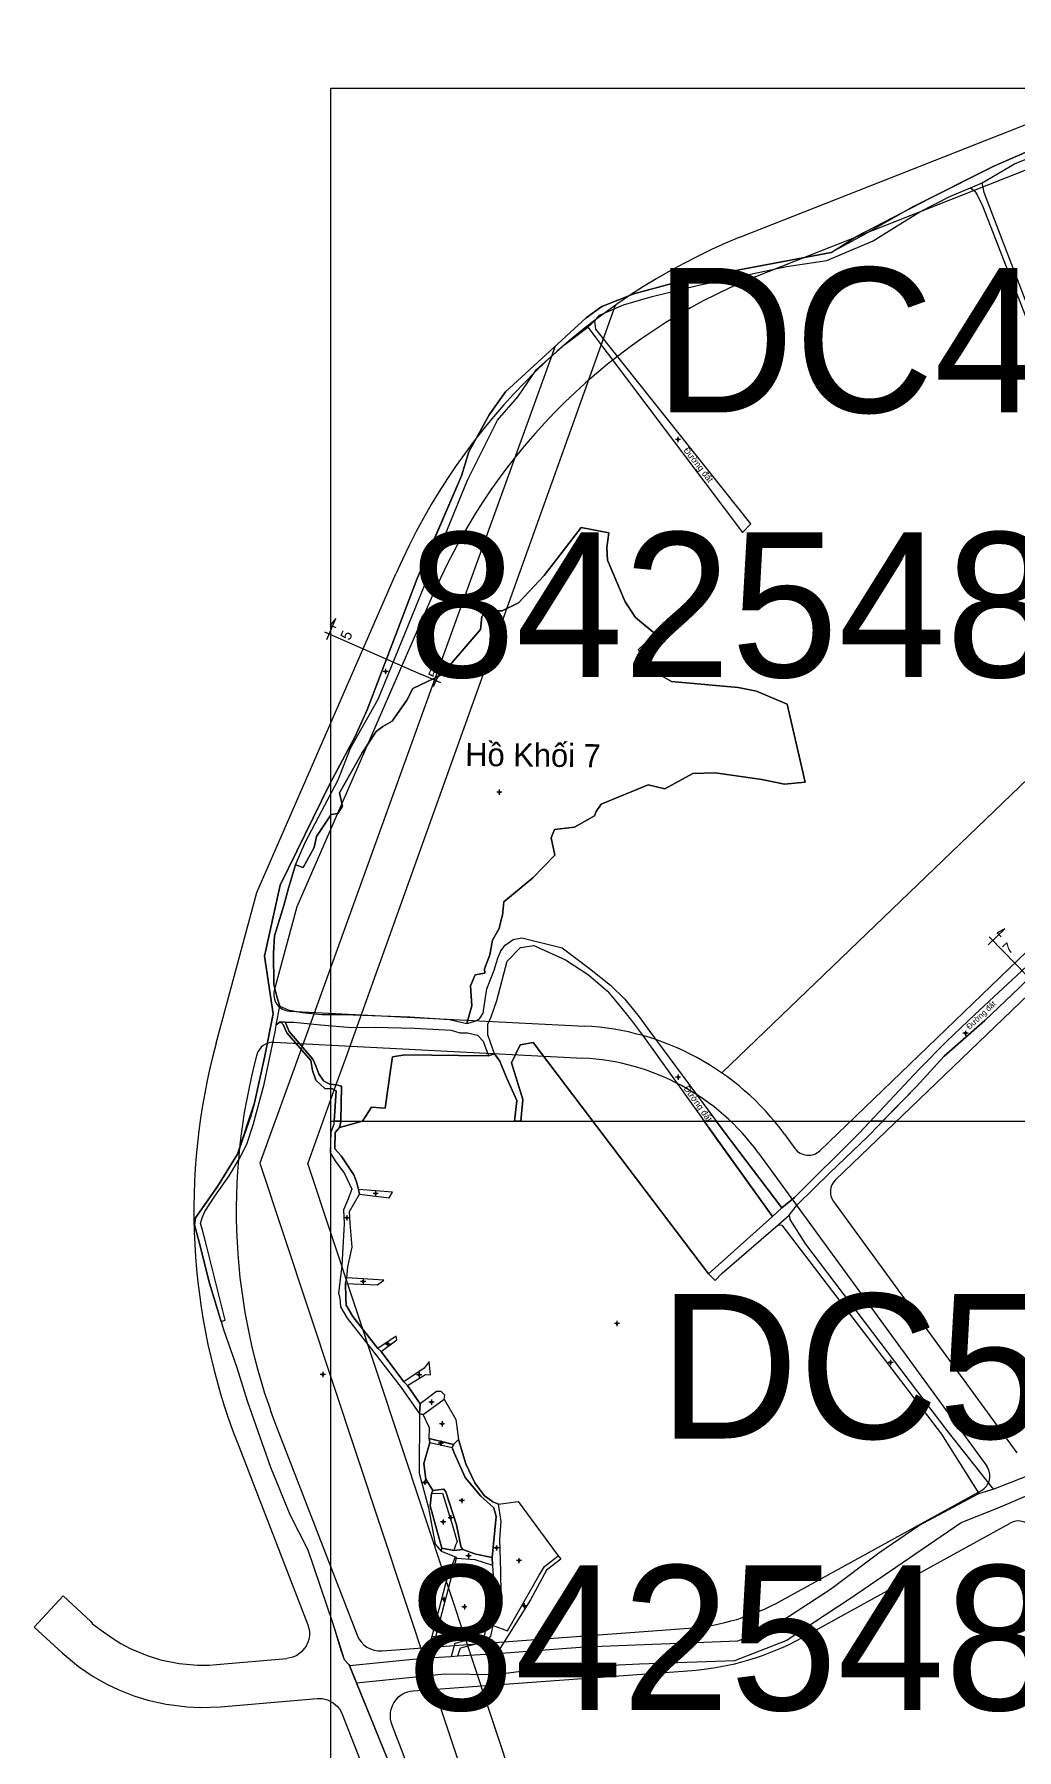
# Model space of a CAD drawing. Extents: x 548357 to 553070, y 1834500 to 1842500.
# Drawn here: x 548357 to 548832, y 1841196 to 1842026 of the extents above; entities that cross this region are included whole.
import ezdxf

# ---------------------------------------------------------------- set-up
doc = ezdxf.new("R2010")
doc.units = 0
for name, color, linetype in [('Level 10', 7, 'Continuous'), ('Level 11', 7, 'Continuous'), ('Level 13', 7, 'Continuous'), ('Level 2', 7, 'Continuous'), ('Level 30', 7, 'Continuous'), ('Level 39', 7, 'Continuous'), ('Level 5', 7, 'Continuous'), ('Level 52', 7, 'Continuous'), ('Level 55', 7, 'Continuous'), ('Level 57', 7, 'Continuous'), ('Level 61', 7, 'Continuous'), ('Level 62', 7, 'Continuous'), ('Level 8', 7, 'Continuous')]:
    doc.layers.add(name, color=color, linetype=linetype)

msp = doc.modelspace()

# ---------------------------------------------------------------- linework, layer by layer
at = {"layer": 'Level 10'}
for p, q in [((548809.69, 1841951.71), (548815.26, 1841954.2)), ((548624.39, 1841884.3), (548627.88, 1841887.34)), ((548473.66, 1841546.72), (548475.33, 1841555.62)), ((548473.66, 1841546.72), (548475.49, 1841548.05)), ((548513.47, 1841466.94), (548513.96, 1841464.65)), ((548713.8, 1841453.94), (548718.4, 1841458.04)), ((548716.6, 1841449.79), (548721.96, 1841454.56)), ((548507.23, 1841421.42), (548507.78, 1841424.2)), ((548522.89, 1841389.98), (548524.37, 1841388.52)), ((548524.37, 1841388.52), (548535.33, 1841373.85)), ((548535.33, 1841373.85), (548537.24, 1841372.17)), ((548537.24, 1841372.17), (548543.34, 1841363.23)), ((548542.98, 1841358.46), (548543.34, 1841363.23)), ((548544.75, 1841358.08), (548554.87, 1841365.52)), ((548542.98, 1841358.46), (548544.75, 1841358.08)), ((548547.58, 1841346.4), (548559.37, 1841343.53)), ((548547.58, 1841346.4), (548547.99, 1841344.57)), ((548559.37, 1841343.53), (548561.81, 1841345.94)), ((548547.99, 1841344.57), (548558.83, 1841342.12)), ((548558.83, 1841342.12), (548559.37, 1841343.53)), ((548548.8, 1841319.9), (548549.47, 1841321.28)), ((548813.6, 1841319.88), (548821.11, 1841322.13)), ((548553.44, 1841291.99), (548553.77, 1841293.41)), ((548553.44, 1841291.99), (548560.35, 1841289.12)), ((548553.77, 1841293.41), (548559.54, 1841292.26)), ((548559.54, 1841292.26), (548563.97, 1841292.71)), ((548560.35, 1841289.12), (548560.88, 1841288.61)), ((548578.19, 1841288.87), (548578.37, 1841285.07)), ((548546.24, 1841240.26), (548549.03, 1841250.82)), ((548509.02, 1841236.51), (548546.24, 1841240.26)), ((548546.24, 1841240.26), (548558.28, 1841240.99)), ((548558.28, 1841240.99), (548561.57, 1841241.19)), ((548561.57, 1841241.19), (548580.43, 1841242.34)), ((548509.02, 1841236.51), (548512.43, 1841228.12))]:
    msp.add_line(p, q, dxfattribs=at)
for points in [[(548815.26, 1841954.2), (548831, 1841963.4), (548855.72, 1841973.39), (548886.68, 1841988.65), (548908.32, 1841997.93)], [(548447, 1841403.11), (548441.42, 1841421.64), (548436.32, 1841441.46), (548434.09, 1841449.81), (548434.6, 1841453.32), (548445.24, 1841468.36), (548454.97, 1841484.06), (548463.11, 1841508.85), (548468.03, 1841530.89), (548472.12, 1841552.06), (548468.02, 1841579.93), (548475.52, 1841614.29), (548499.52, 1841663.25), (548511.79, 1841686.29), (548517.68, 1841699.06), (548541.83, 1841762.76), (548563.35, 1841812.32), (548566.85, 1841823.97), (548576.62, 1841841.91), (548584.6, 1841853.06), (548623.61, 1841888.88), (548631.24, 1841894.26), (548646.68, 1841900.49), (548664.62, 1841905.31), (548686.55, 1841909.92), (548742.21, 1841920.44), (548754.64, 1841928.36), (548790.1, 1841946.76), (548820.9, 1841962.32), (548866.43, 1841982.02)], [(548809.69, 1841951.71), (548811.74, 1841950.17), (548812.92, 1841948.39), (548815.49, 1841943.06), (548834.36, 1841894.65), (548846.73, 1841862.48), (548861.42, 1841825.15), (548862.86, 1841818.04), (548867.02, 1841819.97), (548863.2, 1841826.05), (548849.38, 1841863.56), (548836.94, 1841895.56), (548818.03, 1841944.9), (548816.33, 1841949.52), (548815.26, 1841954.2)], [(548627.88, 1841887.34), (548630.03, 1841890.21), (548641.75, 1841895.09), (548655.52, 1841899.16), (548677.39, 1841904.56), (548720.6, 1841913.72), (548725, 1841914.32), (548740.14, 1841916.56), (548762.51, 1841926.09), (548775.48, 1841934.24), (548785.06, 1841940.12), (548800.01, 1841947.75), (548809.69, 1841951.71)], [(548624.39, 1841884.3), (548699.25, 1841784.96), (548703.31, 1841789.13), (548628.32, 1841883.34), (548627.88, 1841887.34)], [(548482.98, 1841624.13), (548487.7, 1841634.95), (548503.57, 1841665.18), (548509.66, 1841680.53), (548522.97, 1841704.36), (548566.14, 1841810.28), (548580.67, 1841839.38), (548590.52, 1841850.55), (548599.67, 1841863.83), (548613.32, 1841875.99), (548624.39, 1841884.3)], [(548482.98, 1841624.13), (548486.69, 1841622.78), (548492.04, 1841632.5), (548493.17, 1841637.85), (548500.19, 1841648.46), (548503.45, 1841649.01), (548505.64, 1841652.51), (548504.31, 1841658.97), (548515.19, 1841678.32), (548521.99, 1841688.67), (548525.16, 1841690.99), (548529.78, 1841693.71), (548536.83, 1841703.79), (548539.82, 1841709.52), (548553.56, 1841716.02), (548572.45, 1841738.08), (548573.2, 1841744.33), (548575.81, 1841747.1), (548583.04, 1841746.97), (548590.96, 1841750.84), (548603.24, 1841764.18), (548621.29, 1841787.39), (548634.6, 1841784.77), (548633.68, 1841777.63), (548633.95, 1841771.52), (548642.52, 1841751.35), (548647.49, 1841743.84), (548656.98, 1841735.83), (548648.95, 1841728.3), (548652.56, 1841719.99), (548664.93, 1841712.8), (548697.17, 1841709.99), (548706.04, 1841708.23), (548720.87, 1841701.79), (548729.59, 1841664.07), (548719.64, 1841663.09), (548708.58, 1841665.36), (548686, 1841668.63), (548675.26, 1841668.29), (548661.65, 1841660.92), (548653.66, 1841662.83), (548630.95, 1841653.43), (548628.46, 1841649.86), (548627.6, 1841647.8), (548618.03, 1841642.28), (548608.29, 1841641.2), (548606.63, 1841637.14), (548608.46, 1841628.73), (548597.87, 1841617.87), (548583.83, 1841606.2), (548583.19, 1841599.77), (548582.34, 1841596.9), (548581.55, 1841593.21), (548578.36, 1841587.71), (548577.04, 1841580.48), (548574.38, 1841573.77), (548574.61, 1841571.66), (548569.97, 1841570.84), (548567.71, 1841565.54), (548568.24, 1841555.79), (548565.9, 1841547.33)], [(548718.4, 1841458.04), (548724.41, 1841463.05), (548755.73, 1841494.17), (548784.94, 1841525.38), (548798.26, 1841538.75), (548811.81, 1841551.71), (548841.43, 1841579.23), (548895.29, 1841630.46), (548909.68, 1841644.34), (548931.44, 1841664.87)], [(548721.96, 1841454.56), (548725.86, 1841459.69), (548741.67, 1841475.27), (548759.8, 1841492.47), (548783.5, 1841516.86), (548796.98, 1841531.49), (548816.58, 1841548.82), (548833.27, 1841564.56), (548846.16, 1841577.78), (548875.3, 1841605.8), (548912.56, 1841641.89), (548927.35, 1841655.48), (548934.16, 1841661.13)], [(548475.33, 1841555.62), (548474.15, 1841559.73), (548472.49, 1841566.21), (548472.3, 1841581.32), (548472.79, 1841589.7), (548477.32, 1841604.44), (548479.64, 1841612.81), (548482.98, 1841624.13)], [(548565.9, 1841547.33), (548569.92, 1841548.4), (548572.07, 1841549.55), (548573.74, 1841552.31), (548574.05, 1841554.59), (548575.63, 1841564.04), (548579.04, 1841573.08), (548580.81, 1841579), (548582.31, 1841582.45), (548584.45, 1841585.24), (548588.25, 1841587.92), (548592.47, 1841588.79), (548611.98, 1841584), (548625.26, 1841573.88), (548635.34, 1841565.9), (548642.42, 1841559.01), (548649.21, 1841550.55), (548653.44, 1841544.68), (548690.36, 1841494.88), (548718.4, 1841458.04)], [(548478.04, 1841548.02), (548482.08, 1841547.96), (548495.13, 1841546.69), (548510.02, 1841545.33), (548521.47, 1841545.53), (548540.6, 1841545.05), (548558.31, 1841544.08), (548562.53, 1841542.73), (548566.21, 1841542.76), (548571.06, 1841541.7), (548573.72, 1841538.73), (548576.33, 1841531.67), (548579.24, 1841532.58), (548575.99, 1841541.82), (548576.12, 1841546.91), (548577.67, 1841550.46), (548580.39, 1841558.47), (548585.37, 1841577.54), (548591.88, 1841584.16), (548598.33, 1841585.06), (548613.62, 1841578.1), (548624.74, 1841570.82), (548633.89, 1841563.02), (548638.76, 1841557.14), (548645.02, 1841549.47), (548651.37, 1841541.06), (548713.8, 1841453.94)], [(548475.33, 1841555.62), (548479.44, 1841553.99), (548485.99, 1841552.56), (548495.67, 1841551.62), (548506.34, 1841551.7), (548538.22, 1841550.49), (548552.61, 1841549.55), (548557.46, 1841549.28), (548565.9, 1841547.33)], [(548447, 1841403.11), (548448.89, 1841403.75), (548439.97, 1841439.15), (548438.5, 1841445.53), (548437.64, 1841448.43), (548436.98, 1841450.51), (548437.72, 1841453.31), (548439.11, 1841456.36), (548443.86, 1841463.71), (548450.89, 1841473.58), (548455.85, 1841482.03), (548459.37, 1841488.98), (548462.42, 1841498.2), (548467.84, 1841517.94), (548473.21, 1841544.05), (548473.66, 1841546.72)], [(548475.49, 1841548.05), (548475.5, 1841548.06), (548478.04, 1841548.02)], [(548475.49, 1841548.05), (548476.92, 1841546.84), (548478.76, 1841542.87), (548490.38, 1841529.33), (548491.23, 1841524.61), (548492.84, 1841519.92), (548497.17, 1841515.86), (548500.89, 1841515.68), (548502.57, 1841514.77), (548501.58, 1841498.4), (548500.1, 1841494.74), (548499.69, 1841484.64), (548502.53, 1841480.28), (548506.62, 1841474.75), (548510.22, 1841467.07), (548508.15, 1841461.67), (548506.21, 1841457.19), (548506.51, 1841450.47), (548505.42, 1841430.03), (548503.77, 1841416.75), (548504.36, 1841414.45), (548504.8, 1841410.14), (548507.98, 1841404.66), (548520.88, 1841388.26), (548534.09, 1841371.2), (548542.98, 1841358.46)], [(548478.04, 1841548.02), (548478.35, 1841547.36), (548479.94, 1841543.43), (548491.36, 1841530.1), (548492.74, 1841526.8), (548494.23, 1841522.93), (548496.72, 1841519.38), (548499.56, 1841518), (548502.86, 1841517.7), (548505.18, 1841516.96), (548504.9, 1841500), (548504.89, 1841499.68), (548504.31, 1841496.91), (548502.13, 1841494.55), (548502.01, 1841486.68), (548505.05, 1841483.31), (548511.21, 1841474.1), (548512.69, 1841470.27), (548513.47, 1841466.94)], [(548821.11, 1841322.13), (548846.55, 1841332.08), (548851.37, 1841334.99), (548865.22, 1841346.95), (548887.74, 1841368.12), (548919.87, 1841400.37), (548947, 1841426.87), (548977.16, 1841457.38), (549022.37, 1841502.1), (549046.71, 1841521.54)], [(548507.78, 1841424.2), (548508.24, 1841429.49), (548510.46, 1841439.1), (548509.4, 1841450.7), (548509.17, 1841456.36), (548513.96, 1841464.65)], [(548513.96, 1841464.65), (548528.24, 1841462.86), (548529.96, 1841465.62), (548513.47, 1841466.94)], [(548713.8, 1841453.94), (548682.9, 1841426.2), (548686, 1841422.93), (548689.48, 1841426.44), (548716.6, 1841449.79)], [(548721.96, 1841454.56), (548722.26, 1841452.49), (548729.8, 1841440.47), (548798.15, 1841350.36), (548820.14, 1841322.57), (548821.11, 1841322.13)], [(548716.6, 1841449.79), (548718.27, 1841449.73), (548727.25, 1841438.08), (548795.59, 1841348.6), (548813.6, 1841319.88)], [(548507.23, 1841421.42), (548522.66, 1841420.87), (548525.75, 1841423.16), (548507.78, 1841424.2)], [(548507.23, 1841421.42), (548507.39, 1841414.41), (548507.52, 1841410.98), (548510.66, 1841405.52), (548522.89, 1841389.98)], [(548447, 1841403.11), (548448.33, 1841398.7), (548454.5, 1841380.83), (548459.57, 1841364.65), (548470.94, 1841332.65), (548480.29, 1841309.68), (548488.86, 1841292.55), (548500.97, 1841256.88), (548506.53, 1841239.48), (548508.78, 1841237.1), (548509.02, 1841236.51)], [(548524.37, 1841388.52), (548532.03, 1841394.18), (548531.75, 1841396.05), (548522.89, 1841389.98)], [(548537.24, 1841372.17), (548545.8, 1841377.37), (548548.37, 1841377.26), (548547.6, 1841383.71), (548545.2, 1841380.51), (548535.33, 1841373.85)], [(548554.87, 1841365.52), (548555.28, 1841367.35), (548553.39, 1841369.17), (548551.17, 1841369.25), (548543.34, 1841363.23)], [(548554.87, 1841365.52), (548560.56, 1841355.68), (548561.81, 1841345.94)], [(548542.98, 1841358.46), (548542.82, 1841329.69), (548547.28, 1841312.96), (548550.6, 1841295.32), (548553.44, 1841291.99)], [(548547.58, 1841346.4), (548547.78, 1841351.57), (548544.75, 1841358.08)], [(548561.81, 1841345.94), (548565.37, 1841334.19), (548569.76, 1841325.03), (548574.22, 1841318.86), (548578.53, 1841315.72), (548581.25, 1841314.59)], [(548547.99, 1841344.57), (548545.12, 1841334.42), (548546.07, 1841326.69), (548549.47, 1841321.28)], [(548578.19, 1841288.87), (548580.12, 1841308.67), (548578.95, 1841312.86), (548572.58, 1841318.52), (548565.15, 1841327.5), (548559.78, 1841339.57), (548558.83, 1841342.12)], [(548512.43, 1841228.12), (548555.24, 1841232.57), (548579.85, 1841232.26), (548601.82, 1841235.12), (548649.45, 1841237.34), (548695.51, 1841239.04), (548720.42, 1841248.75), (548751.64, 1841269.16), (548805.07, 1841305.84), (548822.99, 1841312.9), (548850.36, 1841324.58)], [(548549.47, 1841321.28), (548554.78, 1841321.92), (548555.71, 1841320.67), (548560.83, 1841304.61), (548562.98, 1841294.39), (548563.36, 1841293.51), (548563.97, 1841292.71)], [(548548.8, 1841319.9), (548548.18, 1841313.91), (548553.77, 1841293.41)], [(548548.8, 1841319.9), (548554.16, 1841320), (548558.99, 1841304.41), (548561.28, 1841296.48), (548560.37, 1841294.75), (548559.54, 1841292.26)], [(548578.61, 1841256.02), (548582.48, 1841270.71), (548582.32, 1841282.25), (548582.32, 1841282.25), (548581.79, 1841297.57), (548582.56, 1841306.24), (548581.25, 1841314.59)], [(548580.43, 1841242.34), (548622.86, 1841245.55), (548697.11, 1841248.56), (548711.28, 1841253.92), (548717.4, 1841257.63), (548741.92, 1841273.54), (548765.34, 1841291.04), (548784.56, 1841304.42), (548813.6, 1841319.88)], [(548581.25, 1841314.59), (548590.65, 1841315.89), (548610.08, 1841289.7)], [(548549.03, 1841250.82), (548556.89, 1841280.63), (548557.29, 1841281.47), (548560.35, 1841289.12)], [(548549.03, 1841250.82), (548550.8, 1841250.59), (548560.88, 1841288.61)], [(548560.88, 1841288.61), (548569.81, 1841287.87), (548578.37, 1841285.07)], [(548563.97, 1841292.71), (548570.17, 1841290.43), (548578.19, 1841288.87)], [(548578.61, 1841256.02), (548585.6, 1841253.41), (548600.82, 1841280.38), (548603.53, 1841284.55), (548610.08, 1841289.7)], [(548610.08, 1841289.7), (548611.34, 1841288.02), (548604.37, 1841282.66), (548596.76, 1841268.37), (548580.43, 1841242.34)], [(548578.37, 1841285.07), (548579.13, 1841271.25), (548574.31, 1841250.97), (548560.12, 1841247.2), (548558.28, 1841240.99)], [(548561.57, 1841241.19), (548562.88, 1841245.13), (548575.46, 1841248.4), (548577.54, 1841250.85), (548578.61, 1841256.02)], [(548512.43, 1841228.12), (548543.15, 1841152.61)]]:
    msp.add_lwpolyline(points, dxfattribs=at)
at = {"layer": 'Level 11'}
for p, q in [((548667.45, 1841829.94), (548666.82, 1841829.94)), ((548668.07, 1841830.57), (548667.45, 1841829.94)), ((548667.45, 1841829.94), (548668.07, 1841829.32)), ((548668.07, 1841831.19), (548668.07, 1841830.57)), ((548668.7, 1841829.94), (548668.07, 1841830.57)), ((548668.07, 1841829.32), (548668.7, 1841829.94)), ((548668.07, 1841829.32), (548668.07, 1841828.69)), ((548669.32, 1841829.94), (548668.7, 1841829.94)), ((548748.96, 1841734.03), (548748.33, 1841734.03)), ((548749.58, 1841734.66), (548748.96, 1841734.03)), ((548748.96, 1841734.03), (548749.58, 1841733.41)), ((548749.58, 1841735.28), (548749.58, 1841734.66)), ((548750.21, 1841734.03), (548749.58, 1841734.66)), ((548749.58, 1841733.41), (548750.21, 1841734.03)), ((548749.58, 1841733.41), (548749.58, 1841732.78)), ((548750.83, 1841734.03), (548750.21, 1841734.03)), ((548525.96, 1841717.73), (548525.34, 1841717.73)), ((548526.59, 1841718.35), (548525.96, 1841717.73)), ((548525.96, 1841717.73), (548526.59, 1841717.1)), ((548526.59, 1841718.98), (548526.59, 1841718.35)), ((548527.21, 1841717.73), (548526.59, 1841718.35)), ((548526.59, 1841717.1), (548527.21, 1841717.73)), ((548526.59, 1841717.1), (548526.59, 1841716.48)), ((548527.84, 1841717.73), (548527.21, 1841717.73)), ((548580.98, 1841659.24), (548580.36, 1841659.24)), ((548581.61, 1841659.87), (548580.98, 1841659.24)), ((548580.98, 1841659.24), (548581.61, 1841658.62)), ((548581.61, 1841660.49), (548581.61, 1841659.87)), ((548582.23, 1841659.24), (548581.61, 1841659.87)), ((548581.61, 1841658.62), (548582.23, 1841659.24)), ((548581.61, 1841658.62), (548581.61, 1841657.99)), ((548582.86, 1841659.24), (548582.23, 1841659.24)), ((548806.62, 1841542.55), (548805.99, 1841542.55)), ((548807.24, 1841543.17), (548806.62, 1841542.55)), ((548806.62, 1841542.55), (548807.24, 1841541.92)), ((548807.24, 1841543.8), (548807.24, 1841543.17)), ((548807.87, 1841542.55), (548807.24, 1841543.17)), ((548807.24, 1841541.92), (548807.87, 1841542.55)), ((548807.24, 1841541.92), (548807.24, 1841541.3)), ((548808.49, 1841542.55), (548807.87, 1841542.55)), ((548667.48, 1841521.36), (548666.85, 1841521.36)), ((548668.1, 1841521.99), (548667.48, 1841521.36)), ((548667.48, 1841521.36), (548668.1, 1841520.74)), ((548668.1, 1841522.61), (548668.1, 1841521.99)), ((548668.73, 1841521.36), (548668.1, 1841521.99)), ((548668.1, 1841520.74), (548668.73, 1841521.36)), ((548668.1, 1841520.74), (548668.1, 1841520.11)), ((548669.35, 1841521.36), (548668.73, 1841521.36)), ((548521.13, 1841465.01), (548520.51, 1841465.01)), ((548521.76, 1841465.64), (548521.13, 1841465.01)), ((548521.13, 1841465.01), (548521.76, 1841464.39)), ((548521.76, 1841466.26), (548521.76, 1841465.64)), ((548522.38, 1841465.01), (548521.76, 1841465.64)), ((548521.76, 1841464.39), (548522.38, 1841465.01)), ((548521.76, 1841464.39), (548521.76, 1841463.76)), ((548523.01, 1841465.01), (548522.38, 1841465.01)), ((548507.84, 1841453.88), (548507.22, 1841453.26)), ((548507.84, 1841454.51), (548507.84, 1841453.88)), ((548508.47, 1841453.26), (548507.84, 1841453.88)), ((548507.22, 1841453.26), (548506.59, 1841453.26)), ((548507.22, 1841453.26), (548507.84, 1841452.63)), ((548507.84, 1841452.63), (548508.47, 1841453.26)), ((548507.84, 1841452.63), (548507.84, 1841452.01)), ((548509.09, 1841453.26), (548508.47, 1841453.26)), ((548515.06, 1841422.46), (548514.43, 1841422.46)), ((548515.68, 1841423.08), (548515.06, 1841422.46)), ((548515.06, 1841422.46), (548515.68, 1841421.83)), ((548515.68, 1841423.71), (548515.68, 1841423.08)), ((548516.31, 1841422.46), (548515.68, 1841423.08)), ((548515.68, 1841421.83), (548516.31, 1841422.46)), ((548515.68, 1841421.83), (548515.68, 1841421.21)), ((548516.93, 1841422.46), (548516.31, 1841422.46)), ((548637.92, 1841402.1), (548637.3, 1841402.1)), ((548638.55, 1841402.72), (548637.92, 1841402.1)), ((548637.92, 1841402.1), (548638.55, 1841401.47)), ((548638.55, 1841403.35), (548638.55, 1841402.72)), ((548639.17, 1841402.1), (548638.55, 1841402.72)), ((548638.55, 1841401.47), (548639.17, 1841402.1)), ((548638.55, 1841401.47), (548638.55, 1841400.85)), ((548639.8, 1841402.1), (548639.17, 1841402.1)), ((548526.99, 1841392.11), (548526.37, 1841392.11)), ((548527.62, 1841392.73), (548526.99, 1841392.11)), ((548526.99, 1841392.11), (548527.62, 1841391.48)), ((548527.62, 1841393.36), (548527.62, 1841392.73)), ((548528.24, 1841392.11), (548527.62, 1841392.73)), ((548527.62, 1841391.48), (548528.24, 1841392.11)), ((548527.62, 1841391.48), (548527.62, 1841390.86)), ((548528.87, 1841392.11), (548528.24, 1841392.11)), ((548770.35, 1841383.27), (548769.72, 1841383.27)), ((548770.97, 1841383.89), (548770.35, 1841383.27)), ((548770.35, 1841383.27), (548770.97, 1841382.64)), ((548770.97, 1841384.52), (548770.97, 1841383.89)), ((548771.6, 1841383.27), (548770.97, 1841383.89)), ((548770.97, 1841382.64), (548771.6, 1841383.27)), ((548770.97, 1841382.64), (548770.97, 1841382.02)), ((548772.22, 1841383.27), (548771.6, 1841383.27)), ((548495.58, 1841377.4), (548494.96, 1841377.4)), ((548496.21, 1841378.03), (548495.58, 1841377.4)), ((548495.58, 1841377.4), (548496.21, 1841376.78)), ((548496.21, 1841378.65), (548496.21, 1841378.03)), ((548496.83, 1841377.4), (548496.21, 1841378.03)), ((548496.21, 1841376.78), (548496.83, 1841377.4)), ((548496.21, 1841376.78), (548496.21, 1841376.15)), ((548497.46, 1841377.4), (548496.83, 1841377.4)), ((548542.18, 1841377.24), (548541.55, 1841377.24)), ((548542.8, 1841377.87), (548542.18, 1841377.24)), ((548542.18, 1841377.24), (548542.8, 1841376.62)), ((548542.8, 1841378.49), (548542.8, 1841377.87)), ((548543.43, 1841377.24), (548542.8, 1841377.87)), ((548542.8, 1841376.62), (548543.43, 1841377.24)), ((548542.8, 1841376.62), (548542.8, 1841375.99)), ((548544.05, 1841377.24), (548543.43, 1841377.24)), ((548548.13, 1841364.05), (548547.51, 1841364.05)), ((548548.76, 1841364.67), (548548.13, 1841364.05)), ((548548.13, 1841364.05), (548548.76, 1841363.42)), ((548548.76, 1841365.3), (548548.76, 1841364.67)), ((548549.38, 1841364.05), (548548.76, 1841364.67)), ((548548.76, 1841363.42), (548549.38, 1841364.05)), ((548548.76, 1841363.42), (548548.76, 1841362.8)), ((548550.01, 1841364.05), (548549.38, 1841364.05)), ((548553.88, 1841354.81), (548553.88, 1841354.18)), ((548553.26, 1841353.56), (548552.63, 1841353.56)), ((548553.88, 1841354.18), (548553.26, 1841353.56)), ((548553.26, 1841353.56), (548553.88, 1841352.93)), ((548554.51, 1841353.56), (548553.88, 1841354.18)), ((548553.88, 1841352.93), (548554.51, 1841353.56)), ((548553.88, 1841352.93), (548553.88, 1841352.31)), ((548555.13, 1841353.56), (548554.51, 1841353.56)), ((548552.7, 1841344.19), (548552.08, 1841344.19)), ((548553.33, 1841344.82), (548552.7, 1841344.19)), ((548552.7, 1841344.19), (548553.33, 1841343.57)), ((548553.33, 1841345.44), (548553.33, 1841344.82)), ((548553.95, 1841344.19), (548553.33, 1841344.82)), ((548553.33, 1841343.57), (548553.95, 1841344.19)), ((548553.33, 1841343.57), (548553.33, 1841342.94)), ((548554.58, 1841344.19), (548553.95, 1841344.19)), ((548544.88, 1841325.23), (548544.25, 1841325.23)), ((548545.5, 1841325.85), (548544.88, 1841325.23)), ((548544.88, 1841325.23), (548545.5, 1841324.6)), ((548545.5, 1841326.48), (548545.5, 1841325.85)), ((548546.13, 1841325.23), (548545.5, 1841325.85)), ((548545.5, 1841324.6), (548546.13, 1841325.23)), ((548545.5, 1841324.6), (548545.5, 1841323.98)), ((548546.75, 1841325.23), (548546.13, 1841325.23)), ((548562.87, 1841316.37), (548562.25, 1841316.37)), ((548563.5, 1841316.99), (548562.87, 1841316.37)), ((548562.87, 1841316.37), (548563.5, 1841315.74)), ((548563.5, 1841317.62), (548563.5, 1841316.99)), ((548564.12, 1841316.37), (548563.5, 1841316.99)), ((548563.5, 1841315.74), (548564.12, 1841316.37)), ((548563.5, 1841315.74), (548563.5, 1841315.12)), ((548564.75, 1841316.37), (548564.12, 1841316.37)), ((548553.78, 1841306.07), (548553.16, 1841306.07)), ((548554.41, 1841306.7), (548553.78, 1841306.07)), ((548553.78, 1841306.07), (548554.41, 1841305.45)), ((548554.41, 1841307.32), (548554.41, 1841306.7)), ((548555.03, 1841306.07), (548554.41, 1841306.7)), ((548554.41, 1841305.45), (548555.03, 1841306.07)), ((548554.41, 1841305.45), (548554.41, 1841304.82)), ((548555.66, 1841306.07), (548555.03, 1841306.07)), ((548557.45, 1841308.12), (548556.82, 1841308.12)), ((548558.07, 1841308.74), (548557.45, 1841308.12)), ((548557.45, 1841308.12), (548558.07, 1841307.49)), ((548558.07, 1841309.37), (548558.07, 1841308.74)), ((548558.7, 1841308.12), (548558.07, 1841308.74)), ((548558.07, 1841307.49), (548558.7, 1841308.12)), ((548558.07, 1841307.49), (548558.07, 1841306.87)), ((548559.32, 1841308.12), (548558.7, 1841308.12)), ((548566.04, 1841289.69), (548565.41, 1841289.69)), ((548566.66, 1841290.31), (548566.04, 1841289.69)), ((548566.04, 1841289.69), (548566.66, 1841289.06)), ((548566.66, 1841290.94), (548566.66, 1841290.31)), ((548567.29, 1841289.69), (548566.66, 1841290.31)), ((548566.66, 1841289.06), (548567.29, 1841289.69)), ((548566.66, 1841289.06), (548566.66, 1841288.44)), ((548567.91, 1841289.69), (548567.29, 1841289.69)), ((548579.66, 1841293.47), (548579.03, 1841293.47)), ((548580.28, 1841294.09), (548579.66, 1841293.47)), ((548579.66, 1841293.47), (548580.28, 1841292.84)), ((548580.28, 1841294.72), (548580.28, 1841294.09)), ((548580.91, 1841293.47), (548580.28, 1841294.09)), ((548580.28, 1841292.84), (548580.91, 1841293.47)), ((548580.28, 1841292.84), (548580.28, 1841292.22)), ((548581.53, 1841293.47), (548580.91, 1841293.47)), ((548591.13, 1841287.96), (548590.51, 1841287.33)), ((548591.13, 1841288.58), (548591.13, 1841287.96)), ((548591.76, 1841287.33), (548591.13, 1841287.96)), ((548590.51, 1841287.33), (548589.88, 1841287.33)), ((548590.51, 1841287.33), (548591.13, 1841286.71)), ((548591.13, 1841286.71), (548591.76, 1841287.33)), ((548591.13, 1841286.71), (548591.13, 1841286.08)), ((548592.38, 1841287.33), (548591.76, 1841287.33)), ((548554.07, 1841268.63), (548553.45, 1841268.63)), ((548554.7, 1841269.25), (548554.07, 1841268.63)), ((548554.07, 1841268.63), (548554.7, 1841268)), ((548554.7, 1841269.88), (548554.7, 1841269.25)), ((548555.32, 1841268.63), (548554.7, 1841269.25)), ((548554.7, 1841268), (548555.32, 1841268.63)), ((548554.7, 1841268), (548554.7, 1841267.38)), ((548555.95, 1841268.63), (548555.32, 1841268.63)), ((548564.09, 1841264.99), (548563.46, 1841264.99)), ((548564.71, 1841265.61), (548564.09, 1841264.99)), ((548564.09, 1841264.99), (548564.71, 1841264.36)), ((548564.71, 1841266.24), (548564.71, 1841265.61)), ((548565.34, 1841264.99), (548564.71, 1841265.61)), ((548564.71, 1841264.36), (548565.34, 1841264.99)), ((548564.71, 1841264.36), (548564.71, 1841263.74)), ((548565.96, 1841264.99), (548565.34, 1841264.99)), ((548593.03, 1841265.45), (548592.41, 1841265.45)), ((548593.66, 1841266.07), (548593.03, 1841265.45)), ((548593.03, 1841265.45), (548593.66, 1841264.82)), ((548593.66, 1841266.7), (548593.66, 1841266.07)), ((548594.28, 1841265.45), (548593.66, 1841266.07)), ((548593.66, 1841264.82), (548594.28, 1841265.45)), ((548593.66, 1841264.82), (548593.66, 1841264.2)), ((548594.91, 1841265.45), (548594.28, 1841265.45))]:
    msp.add_line(p, q, dxfattribs=at)
for centre in [(548668.07, 1841829.94), (548749.58, 1841734.03), (548526.59, 1841717.73), (548581.61, 1841659.24), (548807.24, 1841542.55), (548668.1, 1841521.36), (548521.76, 1841465.01), (548507.84, 1841453.26), (548515.68, 1841422.46), (548638.55, 1841402.1), (548527.62, 1841392.11), (548770.97, 1841383.27), (548496.21, 1841377.4), (548542.8, 1841377.24), (548548.76, 1841364.05), (548553.88, 1841353.56), (548553.33, 1841344.19), (548545.5, 1841325.23), (548563.5, 1841316.37), (548554.41, 1841306.07), (548558.07, 1841308.12), (548566.66, 1841289.69), (548580.28, 1841293.47), (548591.13, 1841287.33), (548554.7, 1841268.63), (548564.71, 1841264.99), (548593.66, 1841265.45)]:
    msp.add_circle(centre, 0.15, dxfattribs=at)
at = {"layer": 'Level 13'}
for points in [[(548496.95, 1841736.89), (548506.22, 1841732.81)], [(548498.05, 1841733.09), (548502.53, 1841743.28)], [(548502.53, 1841743.28), (548499.81, 1841740.13), (548502.41, 1841738.99)], [(548506.22, 1841732.81), (548544.02, 1841716.2)], [(548549.75, 1841710.36), (548554.23, 1841720.56)], [(548554.23, 1841720.56), (548553.74, 1841716.42), (548551.15, 1841717.57)], [(548553.29, 1841712.12), (548544.02, 1841716.2)], [(548818.23, 1841585.37), (548826.2, 1841593.14)], [(548818.63, 1841589.3), (548825.7, 1841582.05)], [(548826.2, 1841593.14), (548822.5, 1841591.23), (548824.48, 1841589.2)], [(548825.7, 1841582.05), (548847.26, 1841559.94)]]:
    msp.add_lwpolyline(points, dxfattribs=at)
at = {"layer": 'Level 2'}
for p, q in [((548642.52, 1841751.35), (548633.95, 1841771.52)), ((548590.96, 1841750.84), (548583.04, 1841746.97)), ((548648.95, 1841728.3), (548656.98, 1841735.83)), ((548553.56, 1841716.02), (548539.82, 1841709.52)), ((548630.95, 1841653.43), (548653.66, 1841662.83)), ((548653.66, 1841662.83), (548661.65, 1841660.92)), ((548686, 1841668.63), (548708.58, 1841665.36)), ((548618.03, 1841642.28), (548627.6, 1841647.8)), ((548606.63, 1841637.14), (548608.29, 1841641.2)), ((548608.46, 1841628.73), (548606.63, 1841637.14)), ((548608.29, 1841641.2), (548618.03, 1841642.28)), ((548597.87, 1841617.87), (548608.46, 1841628.73)), ((548482.98, 1841624.13), (548479.64, 1841612.81)), ((548479.64, 1841612.81), (548477.32, 1841604.44)), ((548477.32, 1841604.44), (548472.79, 1841589.7)), ((548582.34, 1841596.9), (548583.19, 1841599.77)), ((548472.79, 1841589.7), (548472.3, 1841581.32)), ((548479.44, 1841553.99), (548485.99, 1841552.56)), ((548565.9, 1841547.33), (548568.24, 1841555.79)), ((548475.5, 1841548.06), (548475.49, 1841548.05)), ((548485.99, 1841552.56), (548495.67, 1841551.62)), ((548495.67, 1841551.62), (548506.34, 1841551.7)), ((548506.34, 1841551.7), (548538.22, 1841550.49)), ((548538.22, 1841550.49), (548552.61, 1841549.55)), ((548552.61, 1841549.55), (548557.46, 1841549.28)), ((548557.46, 1841549.28), (548565.9, 1841547.33)), ((548478.76, 1841542.87), (548490.38, 1841529.33)), ((548492.84, 1841519.92), (548497.17, 1841515.86)), ((548502.57, 1841514.77), (548501.58, 1841498.4)), ((548505.18, 1841516.96), (548502.86, 1841517.7)), ((548502.13, 1841494.55), (548504.31, 1841496.91)), ((548504.31, 1841496.91), (548504.89, 1841499.68)), ((548512.69, 1841470.27), (548511.21, 1841474.1)), ((548513.47, 1841466.94), (548512.69, 1841470.27)), ((548509.4, 1841450.7), (548509.17, 1841456.36)), ((548510.46, 1841439.1), (548509.4, 1841450.7)), ((548508.24, 1841429.49), (548510.46, 1841439.1)), ((548524.37, 1841388.52), (548522.89, 1841389.98)), ((548535.33, 1841373.85), (548524.37, 1841388.52)), ((548537.24, 1841372.17), (548535.33, 1841373.85)), ((548543.34, 1841363.23), (548537.24, 1841372.17)), ((548543.34, 1841363.23), (548542.98, 1841358.46)), ((548551.17, 1841369.25), (548543.34, 1841363.23)), ((548542.98, 1841358.46), (548542.82, 1841329.69)), ((548542.98, 1841358.46), (548544.75, 1841358.08)), ((548547.58, 1841346.4), (548547.78, 1841351.57)), ((548547.99, 1841344.57), (548547.58, 1841346.4)), ((548559.37, 1841343.53), (548547.58, 1841346.4)), ((548547.58, 1841346.4), (548547.99, 1841344.57)), ((548547.99, 1841344.57), (548558.83, 1841342.12)), ((548558.83, 1841342.12), (548559.37, 1841343.53)), ((548548.8, 1841319.9), (548549.47, 1841321.28)), ((548548.18, 1841313.91), (548548.8, 1841319.9)), ((548553.77, 1841293.41), (548548.18, 1841313.91)), ((548581.25, 1841314.59), (548578.53, 1841315.72)), ((548558.99, 1841304.41), (548561.28, 1841296.48)), ((548582.32, 1841282.25), (548581.79, 1841297.57)), ((548550.6, 1841295.32), (548553.44, 1841291.99)), ((548553.44, 1841291.99), (548553.77, 1841293.41)), ((548553.77, 1841293.41), (548553.44, 1841291.99)), ((548553.44, 1841291.99), (548560.35, 1841289.12)), ((548559.54, 1841292.26), (548563.97, 1841292.71)), ((548560.35, 1841289.12), (548560.88, 1841288.61)), ((548578.37, 1841285.07), (548578.19, 1841288.87)), ((548577.54, 1841250.85), (548578.61, 1841256.02)), ((548558.28, 1841240.99), (548561.57, 1841241.19))]:
    msp.add_line(p, q, dxfattribs=at)
for points in [[(548633.95, 1841771.52), (548633.68, 1841777.63), (548634.6, 1841784.77), (548621.29, 1841787.39), (548603.24, 1841764.18), (548590.96, 1841750.84)], [(548583.04, 1841746.97), (548575.81, 1841747.1), (548573.2, 1841744.33)], [(548656.98, 1841735.83), (548647.49, 1841743.84), (548642.52, 1841751.35)], [(548573.2, 1841744.33), (548572.45, 1841738.08), (548553.56, 1841716.02)], [(548664.93, 1841712.8), (548652.56, 1841719.99), (548648.95, 1841728.3)], [(548706.04, 1841708.23), (548697.17, 1841709.99), (548664.93, 1841712.8)], [(548539.82, 1841709.52), (548536.83, 1841703.79), (548529.78, 1841693.71), (548525.16, 1841690.99), (548521.99, 1841688.67)], [(548708.58, 1841665.36), (548719.64, 1841663.09), (548729.59, 1841664.07), (548720.87, 1841701.79), (548706.04, 1841708.23)], [(548521.99, 1841688.67), (548515.19, 1841678.32), (548504.31, 1841658.97)], [(548661.65, 1841660.92), (548675.26, 1841668.29), (548686, 1841668.63)], [(548504.31, 1841658.97), (548505.64, 1841652.51), (548503.45, 1841649.01)], [(548627.6, 1841647.8), (548628.46, 1841649.86), (548630.95, 1841653.43)], [(548503.45, 1841649.01), (548500.19, 1841648.46), (548493.17, 1841637.85)], [(548493.17, 1841637.85), (548492.04, 1841632.5), (548486.69, 1841622.78), (548482.98, 1841624.13)], [(548583.19, 1841599.77), (548583.83, 1841606.2), (548597.87, 1841617.87)], [(548578.36, 1841587.71), (548581.55, 1841593.21), (548582.34, 1841596.9)], [(548569.97, 1841570.84), (548574.61, 1841571.66), (548574.38, 1841573.77), (548577.04, 1841580.48), (548578.36, 1841587.71)], [(548472.3, 1841581.32), (548472.49, 1841566.21), (548474.15, 1841559.73)], [(548568.24, 1841555.79), (548567.71, 1841565.54), (548569.97, 1841570.84)], [(548474.15, 1841559.73), (548475.33, 1841555.62), (548479.44, 1841553.99)], [(548475.49, 1841548.05), (548476.92, 1841546.84), (548478.76, 1841542.87)], [(548479.94, 1841543.43), (548478.35, 1841547.36), (548478.04, 1841548.02), (548475.5, 1841548.06)], [(548492.74, 1841526.8), (548491.36, 1841530.1), (548479.94, 1841543.43)], [(548490.38, 1841529.33), (548491.23, 1841524.61), (548492.84, 1841519.92)], [(548502.86, 1841517.7), (548499.56, 1841518), (548496.72, 1841519.38), (548494.23, 1841522.93), (548492.74, 1841526.8)], [(548497.17, 1841515.86), (548500.89, 1841515.68), (548502.57, 1841514.77)], [(548504.89, 1841499.68), (548504.9, 1841500), (548505.18, 1841516.96)], [(548501.58, 1841498.4), (548500.1, 1841494.74), (548499.69, 1841484.64), (548502.53, 1841480.28), (548506.62, 1841474.75)], [(548511.21, 1841474.1), (548505.05, 1841483.31), (548502.01, 1841486.68), (548502.13, 1841494.55)], [(548506.62, 1841474.75), (548510.22, 1841467.07), (548508.15, 1841461.67)], [(548509.17, 1841456.36), (548513.96, 1841464.65), (548513.47, 1841466.94)], [(548508.15, 1841461.67), (548506.21, 1841457.19), (548506.51, 1841450.47)], [(548506.51, 1841450.47), (548505.42, 1841430.03), (548503.77, 1841416.75)], [(548507.39, 1841414.41), (548507.23, 1841421.42), (548507.78, 1841424.2), (548508.24, 1841429.49)], [(548503.77, 1841416.75), (548504.36, 1841414.45), (548504.8, 1841410.14), (548507.98, 1841404.66), (548520.88, 1841388.26), (548534.09, 1841371.2), (548542.98, 1841358.46), (548543.34, 1841363.23)], [(548522.89, 1841389.98), (548510.66, 1841405.52), (548507.52, 1841410.98), (548507.39, 1841414.41)], [(548544.75, 1841358.08), (548554.87, 1841365.52), (548555.28, 1841367.35)], [(548555.28, 1841367.35), (548553.39, 1841369.17), (548551.17, 1841369.25)], [(548547.78, 1841351.57), (548544.75, 1841358.08), (548542.98, 1841358.46)], [(548569.76, 1841325.03), (548565.37, 1841334.19), (548561.81, 1841345.94), (548559.37, 1841343.53), (548558.83, 1841342.12), (548559.78, 1841339.57), (548565.15, 1841327.5), (548572.58, 1841318.52)], [(548549.47, 1841321.28), (548546.07, 1841326.69), (548545.12, 1841334.42), (548547.99, 1841344.57)], [(548542.82, 1841329.69), (548547.28, 1841312.96), (548550.6, 1841295.32)], [(548554.78, 1841321.92), (548549.47, 1841321.28), (548548.8, 1841319.9)], [(548560.83, 1841304.61), (548555.71, 1841320.67), (548554.78, 1841321.92)], [(548578.53, 1841315.72), (548574.22, 1841318.86), (548569.76, 1841325.03)], [(548548.8, 1841319.9), (548554.16, 1841320), (548558.99, 1841304.41)], [(548572.58, 1841318.52), (548578.95, 1841312.86), (548580.12, 1841308.67)], [(548581.79, 1841297.57), (548582.56, 1841306.24), (548581.25, 1841314.59)], [(548563.97, 1841292.71), (548563.36, 1841293.51), (548562.98, 1841294.39), (548560.83, 1841304.61)], [(548580.12, 1841308.67), (548578.19, 1841288.87), (548578.37, 1841285.07)], [(548561.28, 1841296.48), (548560.37, 1841294.75), (548559.54, 1841292.26)], [(548563.97, 1841292.71), (548559.54, 1841292.26), (548553.77, 1841293.41)], [(548560.88, 1841288.61), (548569.81, 1841287.87), (548578.37, 1841285.07)], [(548578.19, 1841288.87), (548570.17, 1841290.43), (548563.97, 1841292.71)], [(548578.37, 1841285.07), (548579.13, 1841271.25), (548574.31, 1841250.97), (548560.12, 1841247.2), (548558.28, 1841240.99)], [(548578.61, 1841256.02), (548582.48, 1841270.71), (548582.32, 1841282.25)], [(548561.57, 1841241.19), (548562.88, 1841245.13), (548575.46, 1841248.4), (548577.54, 1841250.85)]]:
    msp.add_lwpolyline(points, dxfattribs=at)
at = {"layer": 'Level 30'}
for p, q in [((548698.07, 1841927.94), (548947.04, 1842026.07)), ((548705.73, 1841908.93), (548893.4, 1841982.9)), ((548689.27, 1841523.4), (548897.26, 1841723.46)), ((548736.67, 1841485.75), (548923.56, 1841665.52)), ((548744.31, 1841471.58), (548931.01, 1841651.17)), ((548480.05, 1841553.33), (548622.84, 1841546.08)), ((548472.44, 1841538.2), (548622.06, 1841530.6)), ((548719.62, 1841493.72), (548724.66, 1841486.8)), ((548707.09, 1841484.59), (548817.55, 1841332.98)), ((548743.38, 1841461.1), (548832, 1841339.47)), ((548473.77, 1841352.15), (548512.77, 1841251.32)), ((548718.17, 1841267.99), (548814.94, 1841321.27)), ((548728.06, 1841250.03), (548828.89, 1841305.54)), ((548383.87, 1841257.9), (548383.92, 1841257.85)), ((548524.85, 1841243.68), (548673.35, 1841254.68)), ((548539.85, 1841224.24), (548674.87, 1841234.24)), ((548446.52, 1841216.6), (548446.61, 1841216.61)), ((548529.54, 1841207.94), (548536.23, 1841190.66))]:
    msp.add_line(p, q, dxfattribs=at)
for points in [[(548444.54, 1841537.71), (548464.29, 1841610.68), (548531.6, 1841765)], [(548472.74, 1841563.41), (548483.69, 1841603.87), (548550.39, 1841756.81)], [(548454.65, 1841344.76), (548488.9, 1841256.21), (548489.43, 1841254.43), (548489.66, 1841252.9), (548489.68, 1841251.07), (548489.39, 1841249.16), (548488.99, 1841247.81), (548488.13, 1841245.93), (548485.92, 1841243.13), (548483.55, 1841241.4), (548481.64, 1841240.54), (548478.75, 1841239.93)], [(548383.87, 1841257.9), (548370.45, 1841270.27), (548356.55, 1841255.2), (548370.03, 1841242.78), (548377.98, 1841236.17), (548385.09, 1841231.32), (548391.58, 1841227.62), (548397.4, 1841224.81), (548404.79, 1841221.89), (548411.43, 1841219.81), (548420.3, 1841217.8), (548430.46, 1841216.52), (548436.82, 1841216.24), (548446.61, 1841216.61)], [(548383.87, 1841257.9), (548384.73, 1841256.67), (548388.38, 1841254.03), (548394.32, 1841249.74), (548398.45, 1841247.22), (548402.88, 1841244.87), (548411.12, 1841241.39), (548417.7, 1841239.35), (548426.71, 1841237.53), (548435.59, 1841236.77), (548441.28, 1841236.8), (548444.77, 1841237.02), (548478.73, 1841239.93)], [(548446.61, 1841216.61), (548493.4, 1841220.61), (548495.84, 1841220.57), (548498.44, 1841219.96), (548501.21, 1841218.55), (548503.22, 1841216.81), (548504.75, 1841214.77), (548505.62, 1841212.98), (548517.11, 1841183.27)]]:
    msp.add_lwpolyline(points, dxfattribs=at)
for centre, radius, start, end in [((548815.98, 1841640.97), 310.25, 112.33628, 156.43551), ((548815.98, 1841640.97), 289.75, 112.36492, 156.43551), ((548480.46, 1841561.32), 8, 164.85604, 267.09438), ((548616.37, 1841418.5), 127.75, 36.07486, 87.09438), ((548744.02, 1841456.66), 310.25, 164.85604, 201.14307), ((548472.04, 1841530.21), 8, 87.09438, 164.8693), ((548744.02, 1841456.66), 289.75, 164.8693, 201.14307), ((548616.37, 1841418.5), 112.25, 36.07486, 87.09438), ((548731.13, 1841491.51), 8, 216.07486, 313.88749), ((548749.85, 1841465.81), 8, 133.88749, 216.07486), ((548811.08, 1841328.27), 8, 298.83413, 36.07486), ((548832.75, 1841298.54), 8, 36.07486, 118.83413), ((548665.24, 1841364.13), 109.75, 274.23743, 298.83413), ((548523.96, 1841255.65), 12, 201.14307, 274.23743), ((548665.24, 1841364.13), 130.25, 274.23743, 298.83413), ((548540.74, 1841212.27), 12, 94.23743, 201.14307)]:
    msp.add_arc(centre, radius, start, end, dxfattribs=at)
at = {"layer": 'Level 52'}
for p, q in [((548597.96, 1841538.14), (548682.9, 1841426.2)), ((548682.9, 1841426.2), (548597.96, 1841538.14)), ((548579.24, 1841532.58), (548576.33, 1841531.67)), ((548579.24, 1841532.58), (548581.92, 1841529.14)), ((548581.92, 1841529.14), (548579.24, 1841532.58)), ((548767.12, 1841500), (548783.5, 1841516.86)), ((548783.5, 1841516.86), (548767.12, 1841500)), ((548515.46, 1841499.96), (548519.75, 1841506.88)), ((548519.75, 1841506.88), (548515.46, 1841499.96)), ((548501.68, 1841500), (548504.9, 1841500)), ((548504.89, 1841500), (548501.68, 1841500)), ((548504.31, 1841496.91), (548515.46, 1841499.96)), ((548515.46, 1841499.96), (548504.31, 1841496.91)), ((548588.94, 1841500), (548592.06, 1841500)), ((548592.06, 1841500), (548588.94, 1841500)), ((548680.76, 1841500), (548686.56, 1841500)), ((548686.56, 1841500), (548680.76, 1841500)), ((548755.73, 1841494.17), (548761.19, 1841500)), ((548761.19, 1841500), (548755.73, 1841494.17)), ((548761.19, 1841500), (548767.12, 1841500)), ((548767.12, 1841500), (548761.19, 1841500))]:
    msp.add_line(p, q, dxfattribs=at)
for points in [[(548816.58, 1841548.82), (548833.27, 1841564.56), (548846.16, 1841577.78)], [(548846.16, 1841577.78), (548833.27, 1841564.56), (548816.58, 1841548.82)], [(548473.44, 1841545.38), (548473.66, 1841546.72), (548475.49, 1841548.05)], [(548475.49, 1841548.05), (548473.66, 1841546.72)], [(548475.49, 1841548.05), (548476.92, 1841546.84), (548478.76, 1841542.87), (548490.38, 1841529.33), (548491.23, 1841524.61), (548492.84, 1841519.92), (548497.17, 1841515.86), (548500.89, 1841515.68), (548502.57, 1841514.77), (548501.68, 1841500)], [(548501.68, 1841500), (548502.57, 1841514.77), (548500.89, 1841515.68), (548497.17, 1841515.86), (548492.84, 1841519.92), (548491.23, 1841524.61), (548490.38, 1841529.33), (548478.76, 1841542.87), (548476.92, 1841546.84), (548475.49, 1841548.05)], [(548783.5, 1841516.86), (548796.98, 1841531.49), (548816.58, 1841548.82)], [(548816.58, 1841548.82), (548796.98, 1841531.49), (548783.5, 1841516.86)], [(548587.5, 1841528.23), (548591.65, 1841537.03), (548597.96, 1841538.14)], [(548597.96, 1841538.14), (548591.65, 1841537.03), (548587.5, 1841528.23)], [(548519.75, 1841506.88), (548526.31, 1841506.4), (548529.01, 1841524.8), (548529.83, 1841531.1)], [(548529.83, 1841531.1), (548529.01, 1841524.8), (548526.31, 1841506.4), (548519.75, 1841506.88)], [(548529.83, 1841531.1), (548535.88, 1841532.13), (548562.06, 1841531.81), (548576.33, 1841531.67)], [(548576.33, 1841531.67), (548562.06, 1841531.81), (548535.88, 1841532.13), (548529.83, 1841531.1)], [(548576.33, 1841531.67), (548579.24, 1841532.58)], [(548581.92, 1841529.14), (548584.98, 1841521.45), (548590.09, 1841510.04), (548588.94, 1841500)], [(548588.94, 1841500), (548590.09, 1841510.04), (548584.98, 1841521.45), (548581.92, 1841529.14)], [(548592.06, 1841500), (548592.98, 1841510.53), (548587.5, 1841528.23)], [(548587.5, 1841528.23), (548592.98, 1841510.53), (548592.06, 1841500)], [(548504.9, 1841500), (548504.89, 1841499.68), (548504.31, 1841496.91)], [(548504.31, 1841496.91), (548504.89, 1841499.68), (548504.89, 1841500)], [(548682.9, 1841426.2), (548713.8, 1841453.94), (548686.61, 1841491.82), (548680.76, 1841500)], [(548680.76, 1841500), (548686.61, 1841491.82)], [(548686.56, 1841500), (548690.36, 1841494.88), (548718.4, 1841458.04), (548724.41, 1841463.05), (548755.73, 1841494.17)], [(548755.73, 1841494.17), (548724.41, 1841463.05), (548718.4, 1841458.04), (548690.36, 1841494.88), (548686.56, 1841500)], [(548686.61, 1841491.82), (548713.8, 1841453.94), (548682.9, 1841426.2)]]:
    msp.add_lwpolyline(points, dxfattribs=at)
at = {"layer": 'Level 57'}
for points in [[(548488.95, 1841479.27), (548488.95, 1841479.42), (548502.67, 1841517.72), (548507.26, 1841530.51), (548614.89, 1841830.99), (548630.89, 1841875.67), (548637.17, 1841893.18), (548637.8, 1841894.95)], [(548608.63, 1841875.12), (548597.67, 1841844.81), (548550.61, 1841714.62), (548486.11, 1841536.22), (548465.69, 1841479.72), (548582.7, 1841127.15), (548742.97, 1841047.5), (548870.53, 1840984.11), (548937.32, 1840950.91), (548953.4, 1840942.92), (549018.53, 1840910.56), (549211.97, 1840814.05), (549470.26, 1840684.45), (549473.85, 1840682.65), (549478.67, 1840682.48), (549531.76, 1840704.81), (549696.69, 1840774.16)], [(548488.95, 1841479.23), (548600.51, 1841142.66), (548752.21, 1841067.03), (548763.05, 1841061.62), (548827.4, 1841029.54), (548893.1, 1840996.78), (548964.66, 1840961.1), (549027.99, 1840929.53), (549221.45, 1840833.02), (549475.66, 1840705.93), (549477.02, 1840705.25), (549517.69, 1840722.26), (549620.81, 1840765.4), (549633.77, 1840770.82), (549688.52, 1840793.73)]]:
    msp.add_lwpolyline(points, dxfattribs=at)
at = {"layer": 'Level 61'}
for p, q in [((548500, 1840500), (548500, 1842000)), ((548500, 1842000), (550500, 1842000)), ((548500, 1841500), (551000, 1841500))]:
    msp.add_line(p, q, dxfattribs=at)
at = {"layer": 'Level 8'}
msp.add_lwpolyline([(548866.43, 1841982.02), (548820.9, 1841962.32), (548781.8, 1841942.54), (548757.62, 1841928.93), (548742.21, 1841920.44), (548686.55, 1841909.91), (548664.62, 1841905.31), (548646.68, 1841900.49), (548631.24, 1841894.26), (548623.61, 1841888.88), (548584.6, 1841853.06), (548576.62, 1841841.91), (548566.85, 1841823.97), (548563.35, 1841812.32), (548550.77, 1841783.08), (548541.83, 1841762.76), (548517.68, 1841699.07), (548511.79, 1841686.29), (548499.52, 1841663.25), (548475.52, 1841614.29), (548468.02, 1841579.93), (548472.12, 1841552.06), (548468.03, 1841530.89), (548463.11, 1841508.85), (548461.35, 1841502.46), (548454.97, 1841484.06), (548445.24, 1841468.36), (548434.6, 1841453.32), (548434.09, 1841449.81), (548436.32, 1841441.46), (548441.42, 1841421.64), (548448.33, 1841398.7), (548454.5, 1841380.83), (548459.57, 1841364.65), (548470.94, 1841332.65), (548480.29, 1841309.68), (548488.86, 1841292.55), (548500.97, 1841256.88), (548504.98, 1841244.03), (548506.53, 1841239.48), (548508.78, 1841237.1), (548543.15, 1841152.61)], dxfattribs=at)

# ---------------------------------------------------------------- texts
at = {"layer": 'Level 13'}
for s, rotation, p in [('5', 66.2723, (548509.17, 1841732.38)), ('5', 66.2723, (548551.7, 1841713.68)), ('7', 44.2723, (548828.27, 1841580.54))]:
    msp.add_text(s, height=5.21, rotation=rotation, dxfattribs=at).set_placement(p)
at = {"layer": 'Level 39'}
msp.add_text('Hồ Khối 7', height=11.168, rotation=359.3862, dxfattribs=at).set_placement((548565.06, 1841672))
at = {"layer": 'Level 5'}
for height, rotation, p in [(3.117, 308.18446, (548670.54, 1841824.65)), (2.764, 43.47433, (548809.21, 1841544.21)), (3.117, 305.56138, (548670.67, 1841515.81))]:
    msp.add_text('Đường đất', height=height, rotation=rotation, dxfattribs=at).set_placement(p)
at = {"layer": 'Level 55'}
for s, p in [('842548-1-b', (548537.44, 1841715)), ('842548-1-d', (548536.9, 1841215))]:
    msp.add_text(s, height=70, dxfattribs=at).set_placement(p)
at = {"layer": 'Level 62'}
for s, p in [('DC46', (548656.77, 1841843.04)), ('DC50', (548658.82, 1841346.44))]:
    msp.add_text(s, height=70, dxfattribs=at).set_placement(p)

doc.saveas('drawing.dxf')
